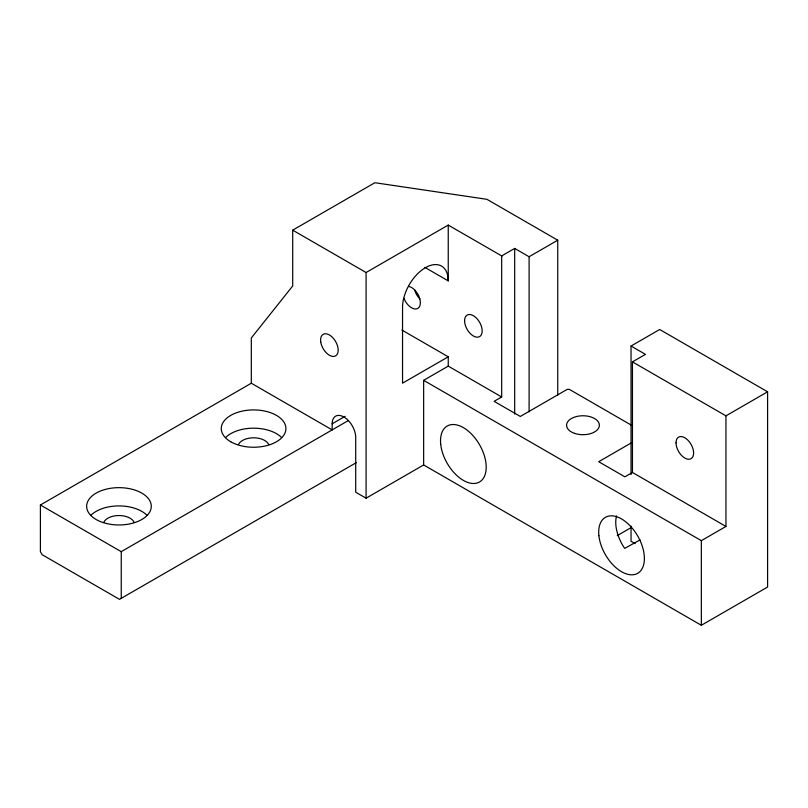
<?xml version="1.0" encoding="UTF-8"?>
<svg xmlns="http://www.w3.org/2000/svg" width="808" height="808" viewBox="0 0 808 808"><rect width="100%" height="100%" fill="white"/><g stroke="black" fill="none" stroke-linecap="round" stroke-linejoin="round"><path stroke-width="1.21" d="M356.338 462.61L119.493 599.354L42.157 554.712L40.4 551.662L40.4 504.99L251.308 383.224L251.308 337.966L292.708 285.961L292.708 230.159L374.872 182.719L486.931 199.313L557.742 240.198L557.742 395.264M292.708 230.159L366.085 272.518L448.248 225.078L502.031 256.126M557.742 240.198L529.099 256.732L514.686 248.42L501.677 255.924L501.677 396.97L494.122 401.334L520.312 416.453L567.256 389.355L569.327 389.355L631.472 425.23M251.308 383.224L332.159 429.896L332.159 423.806L345.137 416.312M501.677 396.97L448.248 366.125L448.248 356.793L402.546 383.174L402.546 307.272A32.31 18.655 -60 0 1 422.412 269.64A32.31 18.655 -60 0 1 447.47 274.508L448.248 280.891L424.927 267.428M40.4 504.99L121.251 551.662L348.379 420.534M631.038 474.508L631.038 346.036L659.682 329.492L767.6 391.799L767.6 587.032L701.344 625.281L423.644 464.954L423.644 380.336L448.248 366.125M332.159 423.806A16.655 9.615 60 0 1 343.935 417.009A16.655 9.615 60 0 1 355.712 437.411L355.712 492.203L366.085 498.193L423.644 464.954M632.442 361.863L725.948 415.847L725.948 526.452L632.442 472.468L632.442 361.863L645.451 354.359L631.038 346.036M631.452 442.804L598.698 461.711L624.887 476.831L632.442 472.468M725.948 415.847L767.6 391.799M617.251 535.623L631.452 527.432M640.037 539.906L624.685 548.39A32.31 18.655 60 0 1 616.524 515.918M423.644 380.336L701.344 540.663L725.948 526.452M401.849 330.007L448.248 356.793M635.149 543.643L631.038 541.269L631.038 526.149M701.344 540.663L701.344 625.281M529.099 256.732L529.099 411.807M514.686 248.42L514.686 414.1M448.248 225.078L448.248 280.891M366.085 272.518L366.085 498.193M121.251 551.662L121.251 598.344M238.471 444.501A15.655 9.039 0 0 1 253.591 437.805A15.655 9.039 0 0 1 268.721 444.501M103.838 522.231A15.655 9.039 0 0 1 118.968 515.534A15.655 9.039 0 0 1 134.088 522.231M90.981 515.241A32.31 18.655 0 0 1 146.945 515.241M225.614 437.512A32.31 18.655 0 0 1 281.578 437.512M419.867 298.93A12.423 7.171 60 0 1 414.605 289.83M408.555 286.386A12.423 7.171 60 0 1 419.635 298.293A12.423 7.171 60 0 1 415.504 308.999A12.423 7.171 60 0 1 403.95 298.334M102.808 522.463A32.31 18.655 0 0 0 151.278 506.303A32.31 18.655 0 0 0 102.808 490.153A32.31 18.655 0 0 0 102.808 522.463M230.745 441.774A32.31 18.655 0 0 0 284.81 433.411A32.31 18.655 0 0 0 245.228 410.555A32.31 18.655 0 0 0 230.745 441.774M320.736 341.865A12.423 7.171 60 0 0 335.047 356.136A12.423 7.171 60 0 0 332.401 337.3A12.423 7.171 60 0 0 320.736 341.865M574.488 433.341A16.402 9.474 0 0 0 599.374 425.422A16.402 9.474 0 0 0 575.064 416.938A16.402 9.474 0 0 0 574.488 433.341M676.033 442.834A12.423 7.171 60 0 0 689.214 459.237A12.423 7.171 60 0 0 689.214 441.663A12.423 7.171 60 0 0 676.033 442.834M598.89 535.694A32.31 18.655 60 0 0 635.452 574.286A32.31 18.655 60 0 0 630.29 525.998A32.31 18.655 60 0 0 598.89 535.694M440.714 444.37A32.31 18.655 60 0 0 477.276 482.962A32.31 18.655 60 0 0 472.104 434.674A32.31 18.655 60 0 0 440.714 444.37M464.59 320.766A12.423 7.171 60 0 0 477.77 337.168A12.423 7.171 60 0 0 477.77 319.594A12.423 7.171 60 0 0 464.59 320.766"/></g></svg>
